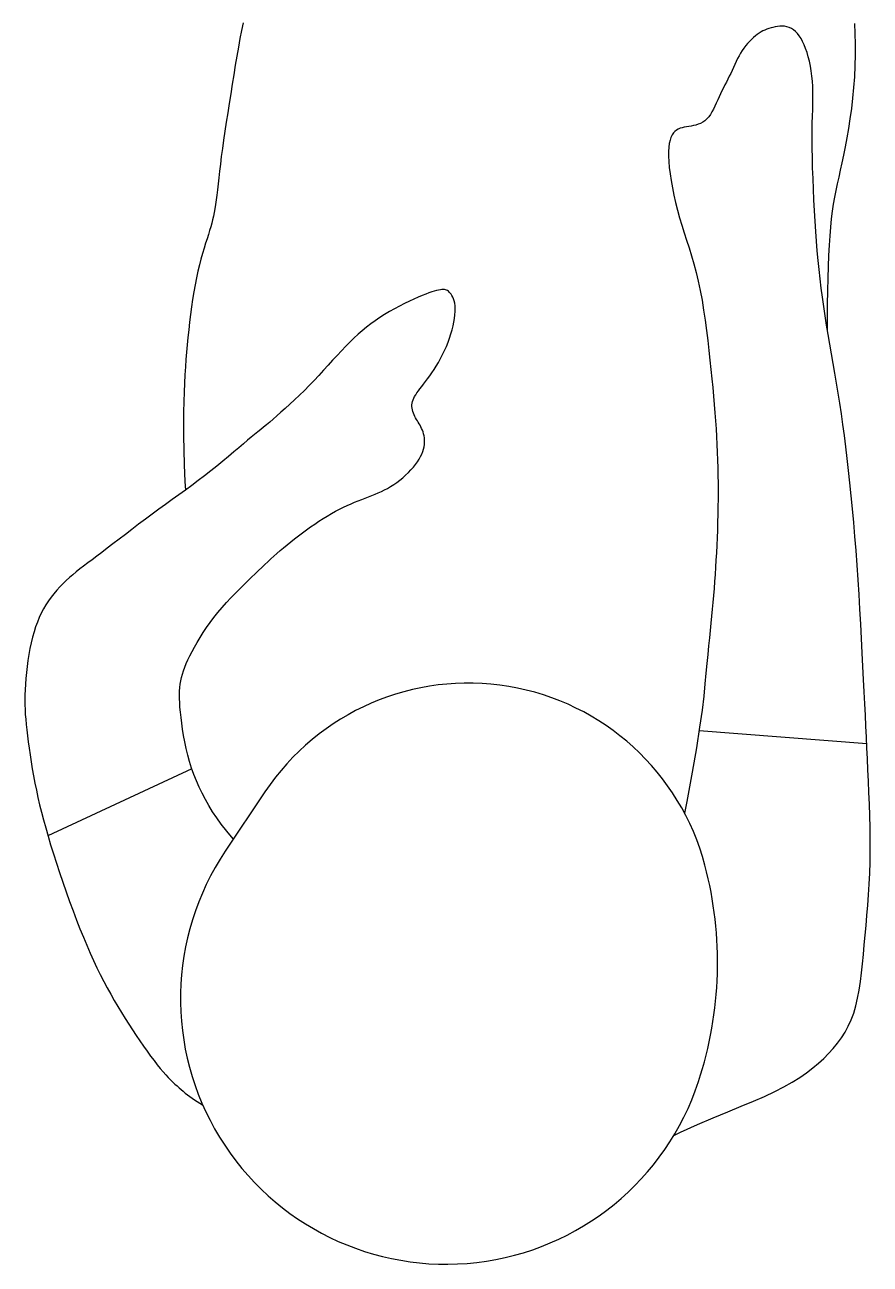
# Model space of a CAD drawing. Header units: millimetres. Extents: x 21129 to 2803301, y -510327 to 166837.
# Drawn here: x 241791 to 242392, y -188349 to -187467 of the extents above; entities that cross this region are included whole.
import ezdxf

# ---------------------------------------------------------------- set-up
doc = ezdxf.new("R2010")
doc.units = ezdxf.units.MM
doc.layers.add('....12_TNT_F_FURNITURE', color=27, linetype='Continuous', transparency=0.5)

# ---------------------------------------------------------------- blocks, each defined once
blk = doc.blocks.new('*U351')
at = {"color": 27}
for p, q in [((-144.315, 882.91863), (-145.467, 877.57563)), ((290.931, 875.32563), (290.697, 882.60663)), ((-145.467, 877.57563), (-146.601, 871.83063)), ((219.849, 873.66363), (218.463, 872.49663)), ((221.253, 874.71963), (219.849, 873.66363)), ((222.573, 875.66463), (221.253, 874.71963)), ((223.914, 876.50163), (222.573, 875.66463)), ((225.255, 877.24563), (223.914, 876.50163)), ((226.611, 877.89963), (225.255, 877.24563)), ((227.985, 878.47563), (226.611, 877.89963)), ((229.395, 878.97963), (227.985, 878.47563)), ((231.153, 879.42063), (229.395, 878.97963)), ((232.365, 879.80763), (231.153, 879.42063)), ((233.943, 880.14363), (232.365, 879.80763)), ((235.566, 880.41063), (233.943, 880.14363)), ((237.228, 880.57863), (235.566, 880.41063)), ((238.905, 880.62663), (237.228, 880.57863)), ((240.582, 880.52463), (238.905, 880.62663)), ((242.244, 880.25163), (240.582, 880.52463)), ((243.87, 879.77763), (242.244, 880.25163)), ((245.445, 879.08163), (243.87, 879.77763)), ((246.957, 878.13963), (245.445, 879.08163)), ((248.403, 876.94863), (246.957, 878.13963)), ((249.771, 875.51463), (248.403, 876.94863)), ((251.079, 873.84063), (249.771, 875.51463)), ((252.318, 871.92663), (251.079, 873.84063)), ((291.051, 867.81663), (290.931, 875.32563)), ((-147.717, 865.74963), (-148.827, 859.39863)), ((-146.601, 871.83063), (-147.717, 865.74963)), ((211.773, 865.09863), (210.561, 863.32863)), ((213.045, 866.77563), (211.773, 865.09863)), ((214.359, 868.35963), (213.045, 866.77563)), ((215.709, 869.84163), (214.359, 868.35963)), ((217.08, 871.22163), (215.709, 869.84163)), ((218.463, 872.49663), (217.08, 871.22163)), ((253.485, 869.77563), (252.318, 871.92663)), ((254.589, 867.39363), (253.485, 869.77563)), ((255.621, 864.78063), (254.589, 867.39363)), ((256.587, 861.94563), (255.621, 864.78063)), ((291.036, 860.15463), (291.051, 867.81663)), ((-148.827, 859.39863), (-149.925, 852.83763)), ((206.259, 855.48063), (205.269, 853.39863)), ((207.273, 857.52963), (206.259, 855.48063)), ((208.353, 859.52763), (207.273, 857.52963)), ((209.409, 861.46563), (208.353, 859.52763)), ((210.561, 863.32863), (209.409, 861.46563)), ((257.472, 858.90363), (256.587, 861.94563)), ((258.273, 855.68163), (257.472, 858.90363)), ((258.984, 852.30063), (258.273, 855.68163)), ((290.862, 852.41163), (291.036, 860.15463)), ((-149.925, 852.83763), (-151.02, 846.12963)), ((202.353, 847.08963), (201.315, 845.00763)), ((203.313, 849.18963), (202.353, 847.08963)), ((204.291, 851.29563), (203.313, 849.18963)), ((205.269, 853.39863), (204.291, 851.29563)), ((259.593, 848.78163), (258.984, 852.30063)), ((260.085, 845.14863), (259.593, 848.78163)), ((290.508, 844.66563), (290.862, 852.41163)), ((-152.109, 839.33463), (-153.198, 832.51263)), ((-151.02, 846.12963), (-152.109, 839.33463)), ((198.204, 838.81863), (197.16, 836.73963)), ((199.248, 840.88263), (198.204, 838.81863)), ((200.286, 842.94363), (199.248, 840.88263)), ((201.315, 845.00763), (200.286, 842.94363)), ((260.46, 841.42563), (260.085, 845.14863)), ((260.709, 837.63663), (260.46, 841.42563)), ((260.826, 833.78763), (260.709, 837.63663)), ((289.956, 836.98263), (290.508, 844.66563)), ((-153.198, 832.51263), (-154.275, 825.71463)), ((194.085, 830.36463), (193.095, 828.16863)), ((195.096, 832.52463), (194.085, 830.36463)), ((196.122, 834.64863), (195.096, 832.52463)), ((197.16, 836.73963), (196.122, 834.64863)), ((260.769, 825.69963), (260.838, 829.82763)), ((260.838, 829.82763), (260.826, 833.78763)), ((288.354, 822.00063), (289.227, 829.41063)), ((289.227, 829.41063), (289.956, 836.98263)), ((-154.275, 825.71463), (-155.331, 818.98563)), ((190.089, 821.67063), (189.018, 819.66063)), ((191.115, 823.77963), (190.089, 821.67063)), ((192.111, 825.96063), (191.115, 823.77963)), ((193.095, 828.16863), (192.111, 825.96063)), ((260.505, 816.68163), (260.649, 821.33763)), ((260.649, 821.33763), (260.769, 825.69963)), ((287.358, 814.79463), (288.354, 822.00063)), ((-156.351, 812.37063), (-157.323, 805.91163)), ((-155.331, 818.98563), (-156.351, 812.37063)), ((180.855, 811.51863), (179.217, 810.85563)), ((182.439, 812.34663), (180.855, 811.51863)), ((183.948, 813.36963), (182.439, 812.34663)), ((185.364, 814.61163), (183.948, 813.36963)), ((186.675, 816.09363), (185.364, 814.61163)), ((187.887, 817.78863), (186.675, 816.09363)), ((189.018, 819.66063), (187.887, 817.78863)), ((260.265, 806.22963), (260.373, 811.66563)), ((260.373, 811.66563), (260.505, 816.68163)), ((286.272, 807.83763), (287.358, 814.79463)), ((-157.323, 805.91163), (-158.241, 799.65963)), ((160.683, 803.25963), (159.867, 801.56163)), ((161.625, 804.67563), (160.683, 803.25963)), ((162.678, 805.81863), (161.625, 804.67563)), ((163.839, 806.72463), (162.678, 805.81863)), ((165.093, 807.43263), (163.839, 806.72463)), ((166.437, 807.97863), (165.093, 807.43263)), ((167.862, 808.39863), (166.437, 807.97863)), ((169.356, 808.73163), (167.862, 808.39863)), ((170.913, 809.01363), (169.356, 808.73163)), ((172.524, 809.28063), (170.913, 809.01363)), ((174.183, 809.56863), (172.524, 809.28063)), ((175.86, 809.90763), (174.183, 809.56863)), ((177.546, 810.32763), (175.86, 809.90763)), ((179.217, 810.85563), (177.546, 810.32763)), ((260.223, 800.31363), (260.265, 806.22963)), ((285.126, 801.17763), (286.272, 807.83763)), ((-159.087, 793.65963), (-159.861, 787.95363)), ((-158.241, 799.65963), (-159.087, 793.65963)), ((158.283, 794.55063), (158.079, 791.51763)), ((158.655, 797.22363), (158.283, 794.55063)), ((159.186, 799.55463), (158.655, 797.22363)), ((159.867, 801.56163), (159.186, 799.55463)), ((260.268, 793.87563), (260.223, 800.31363)), ((260.394, 786.99363), (260.268, 793.87563)), ((282.756, 788.92263), (283.944, 794.85363)), ((283.944, 794.85363), (285.126, 801.17763)), ((-159.861, 787.95363), (-160.548, 782.57763)), ((158.079, 791.51763), (158.058, 788.11563)), ((158.058, 788.11563), (158.232, 784.31763)), ((260.595, 779.76363), (260.394, 786.99363)), ((281.586, 783.39663), (282.756, 788.92263)), ((-161.154, 777.53463), (-161.697, 772.81563)), ((-160.548, 782.57763), (-161.154, 777.53463)), ((158.232, 784.31763), (158.604, 780.12363)), ((158.604, 780.12363), (159.171, 775.57863)), ((260.859, 772.29063), (260.595, 779.76363)), ((279.354, 773.26563), (280.449, 778.20963)), ((280.449, 778.20963), (281.586, 783.39663)), ((-162.195, 768.41163), (-162.657, 764.31363)), ((-161.697, 772.81563), (-162.195, 768.41163)), ((159.171, 775.57863), (159.918, 770.74863)), ((159.918, 770.74863), (160.836, 765.68463)), ((261.183, 764.66463), (260.859, 772.29063)), ((277.311, 763.73463), (278.304, 768.47163)), ((278.304, 768.47163), (279.354, 773.26563)), ((-163.098, 760.51563), (-163.536, 757.00563)), ((-162.657, 764.31363), (-163.098, 760.51563)), ((160.836, 765.68463), (161.913, 760.45263)), ((161.913, 760.45263), (163.137, 755.10663)), ((261.555, 756.99363), (261.183, 764.66463)), ((275.532, 754.05963), (276.384, 758.96163)), ((276.384, 758.96163), (277.311, 763.73463)), ((-164.448, 750.81363), (-164.946, 748.05963)), ((-163.98, 753.77763), (-164.448, 750.81363)), ((-163.536, 757.00563), (-163.98, 753.77763)), ((163.137, 755.10663), (164.499, 749.71263)), ((164.499, 749.71263), (165.984, 744.32763)), ((261.963, 749.37363), (261.555, 756.99363)), ((274.761, 748.93263), (275.532, 754.05963)), ((-166.071, 742.92963), (-166.713, 740.43363)), ((-165.483, 745.44963), (-166.071, 742.92963)), ((-164.946, 748.05963), (-165.483, 745.44963)), ((165.984, 744.32763), (167.58, 738.99063)), ((262.404, 741.90363), (261.963, 749.37363)), ((262.872, 734.65863), (262.404, 741.90363)), ((273.48, 737.68563), (274.077, 743.49363)), ((274.077, 743.49363), (274.761, 748.93263)), ((-169.071, 732.45063), (-170.019, 729.42963)), ((-168.204, 735.25563), (-169.071, 732.45063)), ((-167.421, 737.89563), (-168.204, 735.25563)), ((-166.713, 740.43363), (-167.421, 737.89563)), ((167.58, 738.99063), (169.257, 733.66863)), ((169.257, 733.66863), (170.988, 728.31663)), ((263.37, 727.62963), (262.872, 734.65863)), ((272.964, 731.46063), (273.48, 737.68563)), ((-171.042, 726.17463), (-172.113, 722.68863)), ((-170.019, 729.42963), (-171.042, 726.17463)), ((170.988, 728.31663), (172.737, 722.87763)), ((263.907, 720.77463), (263.37, 727.62963)), ((272.145, 717.56163), (272.553, 724.77063)), ((272.553, 724.77063), (272.964, 731.46063)), ((-174.333, 715.00863), (-175.44, 710.80863)), ((-173.217, 718.96863), (-174.333, 715.00863)), ((-172.113, 722.68863), (-173.217, 718.96863)), ((172.737, 722.87763), (174.474, 717.30063)), ((174.474, 717.30063), (176.169, 711.53763)), ((264.495, 714.06063), (263.907, 720.77463)), ((271.83, 709.78563), (272.145, 717.56163)), ((-176.517, 706.36263), (-177.549, 701.67063)), ((-175.44, 710.80863), (-176.517, 706.36263)), ((176.169, 711.53763), (177.792, 705.53763)), ((177.792, 705.53763), (179.307, 699.24663)), ((265.137, 707.44863), (264.495, 714.06063)), ((265.845, 700.89963), (265.137, 707.44863)), ((271.575, 701.39763), (271.83, 709.78563)), ((-178.515, 696.73563), (-179.415, 691.59963)), ((-177.549, 701.67063), (-178.515, 696.73563)), ((179.307, 699.24663), (180.696, 692.63463)), ((266.628, 694.38363), (265.845, 700.89963)), ((271.368, 692.33763), (271.575, 701.39763)), ((-179.415, 691.59963), (-180.255, 686.31063)), ((-19.833, 687.85563), (-22.869, 686.49363)), ((-17.061, 689.03763), (-19.833, 687.85563)), ((-14.547, 690.05163), (-17.061, 689.03763)), ((-12.276, 690.90663), (-14.547, 690.05163)), ((-10.233, 691.61163), (-12.276, 690.90663)), ((-8.409, 692.18163), (-10.233, 691.61163)), ((-6.786, 692.62563), (-8.409, 692.18163)), ((-5.349, 692.95863), (-6.786, 692.62563)), ((-4.086, 693.18663), (-5.349, 692.95863)), ((-2.982, 693.32163), (-4.086, 693.18663)), ((-2.013, 693.36663), (-2.982, 693.32163)), ((-1.158, 693.30963), (-2.013, 693.36663)), ((-0.393, 693.15663), (-1.158, 693.30963)), ((0.303, 692.90163), (-0.393, 693.15663)), ((0.957, 692.53863), (0.303, 692.90163)), ((1.584, 692.07063), (0.957, 692.53863)), ((2.211, 691.49163), (1.584, 692.07063)), ((2.856, 690.79563), (2.211, 691.49163)), ((3.504, 689.97663), (2.856, 690.79563)), ((4.134, 689.01963), (3.504, 689.97663)), ((4.725, 687.91563), (4.134, 689.01963)), ((5.262, 686.65263), (4.725, 687.91563)), ((180.696, 692.63463), (181.959, 685.75863)), ((267.492, 687.85563), (266.628, 694.38363)), ((268.443, 681.28863), (267.492, 687.85563)), ((271.221, 682.54563), (271.368, 692.33763)), ((-181.032, 680.91663), (-181.752, 675.46563)), ((-180.255, 686.31063), (-181.032, 680.91663)), ((-36.651, 679.57563), (-40.242, 677.56263)), ((-33.066, 681.45963), (-36.651, 679.57563)), ((-29.538, 683.29563), (-33.066, 681.45963)), ((-26.121, 684.96963), (-29.538, 683.29563)), ((-22.869, 686.49363), (-26.121, 684.96963)), ((5.721, 685.21863), (5.262, 686.65263)), ((6.084, 683.60463), (5.721, 685.21863)), ((6.333, 681.79563), (6.084, 683.60463)), ((6.447, 679.78863), (6.333, 681.79563)), ((6.453, 677.59563), (6.447, 679.78863)), ((181.959, 685.75863), (183.108, 678.68463)), ((269.472, 674.67363), (268.443, 681.28863)), ((271.179, 671.86263), (271.221, 682.54563)), ((-181.752, 675.46563), (-182.421, 670.00863)), ((-50.496, 671.10663), (-53.652, 668.83863)), ((-47.211, 673.31463), (-50.496, 671.10663)), ((-43.776, 675.46863), (-47.211, 673.31463)), ((-40.242, 677.56263), (-43.776, 675.46863)), ((4.968, 667.37763), (5.535, 670.11063)), ((5.535, 670.11063), (5.967, 672.73863)), ((5.967, 672.73863), (6.261, 675.24063)), ((6.261, 675.24063), (6.453, 677.59563)), ((183.108, 678.68463), (184.152, 671.49363)), ((184.152, 671.49363), (185.109, 664.26063)), ((270.561, 668.00763), (269.472, 674.67363)), ((271.266, 663.84663), (271.179, 671.86263)), ((-183.036, 664.58763), (-183.603, 659.25663)), ((-182.421, 670.00863), (-183.036, 664.58763)), ((-62.619, 661.47963), (-65.538, 658.79463)), ((-59.688, 664.04163), (-62.619, 661.47963)), ((-56.706, 666.48963), (-59.688, 664.04163)), ((-53.652, 668.83863), (-56.706, 666.48963)), ((2.451, 658.75263), (3.423, 661.68063)), ((3.423, 661.68063), (4.266, 664.56063)), ((4.266, 664.56063), (4.968, 667.37763)), ((185.109, 664.26063), (185.985, 657.05163)), ((271.701, 661.28763), (270.561, 668.00763)), ((272.874, 654.50763), (271.701, 661.28763)), ((-184.128, 654.03663), (-184.605, 648.86163)), ((-183.603, 659.25663), (-184.128, 654.03663)), ((-71.436, 652.95363), (-74.466, 649.77963)), ((-68.466, 655.95663), (-71.436, 652.95363)), ((-65.538, 658.79463), (-68.466, 655.95663)), ((-1.149, 649.92663), (0.147, 652.85163)), ((0.147, 652.85163), (1.353, 655.80363)), ((1.353, 655.80363), (2.451, 658.75263)), ((185.985, 657.05163), (186.795, 649.94763)), ((274.068, 647.67363), (272.874, 654.50763)), ((-185.037, 643.64163), (-185.421, 638.27763)), ((-184.605, 648.86163), (-185.037, 643.64163)), ((-77.562, 646.44963), (-80.724, 643.00563)), ((-74.466, 649.77963), (-77.562, 646.44963)), ((-5.463, 641.50563), (-3.969, 644.22963)), ((-3.969, 644.22963), (-2.526, 647.04363)), ((-2.526, 647.04363), (-1.149, 649.92663)), ((186.795, 649.94763), (187.545, 643.01763)), ((275.265, 640.77363), (274.068, 647.67363)), ((-185.421, 638.27763), (-185.763, 632.67963)), ((-87.219, 635.88363), (-90.546, 632.26563)), ((-83.943, 639.47163), (-87.219, 635.88363)), ((-80.724, 643.00563), (-83.943, 639.47163)), ((-10.107, 634.07763), (-8.547, 636.42063)), ((-8.547, 636.42063), (-6.993, 638.89863)), ((-6.993, 638.89863), (-5.463, 641.50563)), ((187.545, 643.01763), (188.253, 636.32163)), ((188.253, 636.32163), (188.907, 629.85063)), ((276.456, 633.80763), (275.265, 640.77363)), ((-186.057, 626.75763), (-186.306, 620.41863)), ((-185.763, 632.67963), (-186.057, 626.75763)), ((-93.93, 628.65663), (-97.359, 625.08363)), ((-90.546, 632.26563), (-93.93, 628.65663)), ((-17.388, 624.26163), (-16.056, 625.98063)), ((-16.056, 625.98063), (-14.643, 627.81963)), ((-14.643, 627.81963), (-13.167, 629.77863)), ((-13.167, 629.77863), (-11.652, 631.86363)), ((-11.652, 631.86363), (-10.107, 634.07763)), ((188.907, 629.85063), (189.522, 623.57763)), ((277.626, 626.76963), (276.456, 633.80763)), ((278.772, 619.63563), (277.626, 626.76963)), ((-186.306, 620.41863), (-186.513, 613.56963)), ((-104.301, 618.15963), (-107.742, 614.87163)), ((-100.827, 621.57663), (-104.301, 618.15963)), ((-97.359, 625.08363), (-100.827, 621.57663)), ((-23.049, 615.99963), (-22.407, 617.20563)), ((-22.407, 617.20563), (-21.642, 618.45963)), ((-21.642, 618.45963), (-20.754, 619.77363)), ((-20.754, 619.77363), (-19.746, 621.16863)), ((-19.746, 621.16863), (-18.621, 622.65963)), ((-18.621, 622.65963), (-17.388, 624.26163)), ((189.522, 623.57763), (190.089, 617.47863)), ((190.089, 617.47863), (190.611, 611.52663)), ((279.897, 612.37863), (278.772, 619.63563)), ((-186.513, 613.56963), (-186.666, 606.12063)), ((-114.357, 608.74563), (-117.459, 605.96163)), ((-111.105, 611.72163), (-114.357, 608.74563)), ((-107.742, 614.87163), (-111.105, 611.72163)), ((-24.309, 611.28963), (-24.195, 612.48063)), ((-24.3, 610.08363), (-24.309, 611.28963)), ((-24.177, 608.87163), (-24.3, 610.08363)), ((-24.195, 612.48063), (-23.943, 613.65363)), ((-23.952, 607.65963), (-24.177, 608.87163)), ((-23.943, 613.65363), (-23.562, 614.82063)), ((-23.562, 614.82063), (-23.049, 615.99963)), ((190.611, 611.52663), (191.088, 605.69763)), ((280.998, 604.96563), (279.897, 612.37863)), ((-186.666, 606.12063), (-186.747, 597.98163)), ((-123.039, 601.08963), (-125.457, 599.03163)), ((-120.363, 603.40263), (-123.039, 601.08963)), ((-117.459, 605.96163), (-120.363, 603.40263)), ((-23.634, 606.46563), (-23.952, 607.65963)), ((-23.241, 605.28663), (-23.634, 606.46563)), ((-22.776, 604.13763), (-23.241, 605.28663)), ((-22.257, 603.02763), (-22.776, 604.13763)), ((-21.687, 601.95663), (-22.257, 603.02763)), ((-21.09, 600.91863), (-21.687, 601.95663)), ((-20.469, 599.89563), (-21.09, 600.91863)), ((-19.833, 598.87563), (-20.469, 599.89563)), ((191.088, 605.69763), (191.553, 599.96463)), ((191.553, 599.96463), (191.907, 594.30363)), ((282.078, 597.37263), (280.998, 604.96563)), ((-186.747, 597.98163), (-186.723, 589.06563)), ((-133.947, 592.05363), (-136.155, 590.25063)), ((-131.847, 593.75763), (-133.947, 592.05363)), ((-129.789, 595.44063), (-131.847, 593.75763)), ((-127.683, 597.17163), (-129.789, 595.44063)), ((-125.457, 599.03163), (-127.683, 597.17163)), ((-19.197, 597.84663), (-19.833, 598.87563)), ((-18.576, 596.79063), (-19.197, 597.84663)), ((-17.976, 595.69563), (-18.576, 596.79063)), ((-17.412, 594.54363), (-17.976, 595.69563)), ((-16.89, 593.32863), (-17.412, 594.54363)), ((-16.425, 592.05063), (-16.89, 593.32863)), ((-16.032, 590.70663), (-16.425, 592.05063)), ((-15.714, 589.29963), (-16.032, 590.70663)), ((191.907, 594.30363), (192.246, 588.68763)), ((283.134, 589.56963), (282.078, 597.37263)), ((-186.723, 589.06563), (-186.573, 579.29163)), ((-144.189, 583.54863), (-147.477, 580.76163)), ((-141.207, 586.06263), (-144.189, 583.54863)), ((-138.549, 588.27963), (-141.207, 586.06263)), ((-136.155, 590.25063), (-138.549, 588.27963)), ((-15.723, 581.49363), (-15.471, 583.14963)), ((-15.489, 587.84463), (-15.714, 589.29963)), ((-15.366, 586.32963), (-15.489, 587.84463)), ((-15.471, 583.14963), (-15.357, 584.76663)), ((-15.357, 584.76663), (-15.366, 586.32963)), ((192.246, 588.68763), (192.54, 583.11363)), ((192.54, 583.11363), (192.792, 577.56363)), ((284.166, 581.52663), (283.134, 589.56963)), ((-186.573, 579.29163), (-186.261, 568.56663)), ((-154.836, 574.54863), (-158.838, 571.21563)), ((-151.035, 577.74663), (-154.836, 574.54863)), ((-147.477, 580.76163), (-151.035, 577.74663)), ((-19.221, 572.62263), (-18.201, 574.46463)), ((-18.201, 574.46463), (-17.352, 576.27663)), ((-17.352, 576.27663), (-16.656, 578.04963)), ((-16.656, 578.04963), (-16.116, 579.79563)), ((-16.116, 579.79563), (-15.723, 581.49363)), ((192.792, 577.56363), (192.996, 572.03463)), ((285.177, 573.21663), (284.166, 581.52663)), ((286.164, 564.61863), (285.177, 573.21663)), ((-186.261, 568.56663), (-185.763, 556.80663)), ((-167.322, 564.32463), (-171.735, 560.85663)), ((-163.011, 567.75963), (-167.322, 564.32463)), ((-158.838, 571.21563), (-163.011, 567.75963)), ((-26.847, 563.11563), (-25.011, 565.01763)), ((-25.011, 565.01763), (-23.313, 566.93763)), ((-23.313, 566.93763), (-21.771, 568.85463)), ((-21.771, 568.85463), (-20.406, 570.75063)), ((-20.406, 570.75063), (-19.221, 572.62263)), ((192.996, 572.03463), (193.155, 566.51763)), ((193.155, 566.51763), (193.269, 561.00363)), ((287.127, 555.73863), (286.164, 564.61863)), ((-185.763, 556.80663), (-185.418, 550.59963)), ((-176.22, 557.42163), (-180.765, 554.01963)), ((-171.735, 560.85663), (-176.22, 557.42163)), ((-37.275, 554.55363), (-35.1, 556.07463)), ((-35.1, 556.07463), (-32.946, 557.70963)), ((-32.946, 557.70963), (-30.837, 559.44063)), ((-30.837, 559.44063), (-28.797, 561.24963)), ((-28.797, 561.24963), (-26.847, 563.11563)), ((193.269, 561.00363), (193.338, 555.48363)), ((193.338, 555.48363), (193.359, 549.94863)), ((288.063, 546.59463), (287.127, 555.73863)), ((-190.026, 547.25463), (-194.727, 543.85863)), ((-185.37, 550.63563), (-190.026, 547.25463)), ((-180.765, 554.01963), (-185.37, 550.63563)), ((-55.203, 545.82963), (-52.863, 546.74163)), ((-52.863, 546.74163), (-50.562, 547.67163)), ((-50.562, 547.67163), (-48.297, 548.63163)), ((-48.297, 548.63163), (-46.059, 549.64563)), ((-46.059, 549.64563), (-43.842, 550.72863)), ((-43.842, 550.72863), (-41.646, 551.89563)), ((-41.646, 551.89563), (-39.456, 553.16463)), ((-39.456, 553.16463), (-37.275, 554.55363)), ((193.359, 549.94863), (193.338, 544.39563)), ((-199.464, 540.44163), (-204.237, 536.98263)), ((-194.727, 543.85863), (-199.464, 540.44163)), ((-75.795, 537.10563), (-73.014, 538.49163)), ((-73.014, 538.49163), (-70.296, 539.76363)), ((-70.296, 539.76363), (-67.641, 540.93063)), ((-67.641, 540.93063), (-65.046, 542.01363)), ((-65.046, 542.01363), (-62.505, 543.02463)), ((-62.505, 543.02463), (-60.021, 543.98763)), ((-60.021, 543.98763), (-57.588, 544.91763)), ((-57.588, 544.91763), (-55.203, 545.82963)), ((193.272, 538.83363), (193.167, 533.27763)), ((193.338, 544.39563), (193.272, 538.83363)), ((288.963, 537.19563), (288.063, 546.59463)), ((-213.861, 529.89663), (-218.664, 526.29663)), ((-209.043, 533.46963), (-213.861, 529.89663)), ((-204.237, 536.98263), (-209.043, 533.46963)), ((-90.435, 528.42363), (-87.456, 530.34963)), ((-87.456, 530.34963), (-84.489, 532.19163)), ((-84.489, 532.19163), (-81.546, 533.94063)), ((-81.546, 533.94063), (-78.645, 535.58463)), ((-78.645, 535.58463), (-75.795, 537.10563)), ((193.167, 533.27763), (193.026, 527.73963)), ((289.83, 527.55663), (288.963, 537.19563)), ((-223.413, 522.70863), (-228.057, 519.16863)), ((-218.664, 526.29663), (-223.413, 522.70863)), ((-105.009, 518.10363), (-102.18, 520.21863)), ((-102.18, 520.21863), (-99.297, 522.32163)), ((-99.297, 522.32163), (-96.369, 524.39763)), ((-96.369, 524.39763), (-93.408, 526.43763)), ((-93.408, 526.43763), (-90.435, 528.42363)), ((192.849, 522.24063), (192.645, 516.78663)), ((193.026, 527.73963), (192.849, 522.24063)), ((290.664, 517.69563), (289.83, 527.55663)), ((-236.91, 512.40663), (-241.032, 509.25963)), ((-232.575, 515.72163), (-236.91, 512.40663)), ((-228.057, 519.16863), (-232.575, 515.72163)), ((-115.614, 509.67363), (-113.085, 511.76163)), ((-113.085, 511.76163), (-110.472, 513.86763)), ((-110.472, 513.86763), (-107.775, 515.98563)), ((-107.775, 515.98563), (-105.009, 518.10363)), ((192.408, 511.39563), (192.147, 506.08263)), ((192.645, 516.78663), (192.408, 511.39563)), ((291.453, 507.62463), (290.664, 517.69563)), ((-248.481, 503.62563), (-251.799, 501.13563)), ((-244.899, 506.32563), (-248.481, 503.62563)), ((-241.032, 509.25963), (-244.899, 506.32563)), ((-124.743, 501.65163), (-122.595, 503.61363)), ((-122.595, 503.61363), (-120.375, 505.59663)), ((-120.375, 505.59663), (-118.047, 507.61863)), ((-118.047, 507.61863), (-115.614, 509.67363)), ((192.147, 506.08263), (191.865, 500.85363)), ((292.203, 497.35563), (291.453, 507.62463)), ((-260.481, 494.53263), (-263.055, 492.48663)), ((-257.769, 496.62963), (-260.481, 494.53263)), ((-254.883, 498.81663), (-257.769, 496.62963)), ((-251.799, 501.13563), (-254.883, 498.81663)), ((-133.386, 493.39563), (-131.139, 495.57663)), ((-131.139, 495.57663), (-128.973, 497.65863)), ((-128.973, 497.65863), (-126.855, 499.67463)), ((-126.855, 499.67463), (-124.743, 501.65163)), ((191.559, 495.70563), (191.229, 490.62363)), ((191.865, 500.85363), (191.559, 495.70563)), ((292.908, 486.91863), (292.203, 497.35563)), ((-270.252, 486.26163), (-272.535, 484.05963)), ((-267.915, 488.38863), (-270.252, 486.26163)), ((-265.524, 490.45263), (-267.915, 488.38863)), ((-263.055, 492.48663), (-265.524, 490.45263)), ((-143.922, 483.19563), (-141.03, 485.99763)), ((-141.03, 485.99763), (-138.297, 488.63163)), ((-138.297, 488.63163), (-135.762, 491.08863)), ((-135.762, 491.08863), (-133.386, 493.39563)), ((190.875, 485.60163), (190.5, 480.62463)), ((191.229, 490.62363), (190.875, 485.60163)), ((293.571, 476.38563), (292.908, 486.91863)), ((-278.979, 476.96763), (-280.962, 474.41463)), ((-276.909, 479.42163), (-278.979, 476.96763)), ((-274.755, 481.78563), (-276.909, 479.42163)), ((-272.535, 484.05963), (-274.755, 481.78563)), ((-153.141, 473.93163), (-150.021, 477.14763)), ((-150.021, 477.14763), (-146.934, 480.24363)), ((-146.934, 480.24363), (-143.922, 483.19563)), ((190.5, 480.62463), (190.104, 475.68063)), ((294.192, 465.83763), (293.571, 476.38563)), ((-284.628, 468.99963), (-286.299, 466.12563)), ((-282.849, 471.75963), (-284.628, 468.99963)), ((-280.962, 474.41463), (-282.849, 471.75963)), ((-159.315, 467.17563), (-156.255, 470.60163)), ((-156.255, 470.60163), (-153.141, 473.93163)), ((189.684, 470.75763), (189.243, 465.84963)), ((190.104, 475.68063), (189.684, 470.75763)), ((-289.308, 459.99663), (-290.655, 456.72963)), ((-287.859, 463.12563), (-289.308, 459.99663)), ((-286.299, 466.12563), (-287.859, 463.12563)), ((-167.82, 456.48363), (-165.123, 460.09563)), ((-165.123, 460.09563), (-162.285, 463.66863)), ((-162.285, 463.66863), (-159.315, 467.17563)), ((188.775, 460.92963), (188.286, 455.93763)), ((189.243, 465.84963), (188.775, 460.92963)), ((294.777, 455.36763), (294.192, 465.83763)), ((-293.043, 449.74263), (-294.093, 446.00763)), ((-291.897, 453.31563), (-293.043, 449.74263)), ((-290.655, 456.72963), (-291.897, 453.31563)), ((-172.764, 449.27763), (-170.367, 452.86863)), ((-170.367, 452.86863), (-167.82, 456.48363)), ((187.773, 450.79863), (187.227, 445.44363)), ((188.286, 455.93763), (187.773, 450.79863)), ((295.329, 445.05363), (294.777, 455.36763)), ((-295.047, 442.09563), (-295.911, 438.01563)), ((-294.093, 446.00763), (-295.047, 442.09563)), ((-178.974, 438.97263), (-177.072, 442.29663)), ((-177.072, 442.29663), (-174.999, 445.74363)), ((-174.999, 445.74363), (-172.764, 449.27763)), ((187.227, 445.44363), (186.657, 439.80063)), ((295.848, 434.98563), (295.329, 445.05363)), ((-296.682, 433.80363), (-297.363, 429.51363)), ((-295.911, 438.01563), (-296.682, 433.80363)), ((-183.618, 429.94863), (-182.244, 432.79263)), ((-182.244, 432.79263), (-180.699, 435.79563)), ((-180.699, 435.79563), (-178.974, 438.97263)), ((186.057, 433.79463), (185.424, 427.35363)), ((186.657, 439.80063), (186.057, 433.79463)), ((296.34, 425.24463), (295.848, 434.98563)), ((-297.954, 425.19063), (-298.455, 420.89463)), ((-297.363, 429.51363), (-297.954, 425.19063)), ((-186.747, 422.14563), (-185.877, 424.64763)), ((-185.877, 424.64763), (-184.824, 427.23963)), ((-184.824, 427.23963), (-183.618, 429.94863)), ((185.424, 427.35363), (184.758, 420.40563)), ((296.808, 415.92363), (296.34, 425.24463)), ((-298.863, 416.67063), (-299.181, 412.56963)), ((-298.455, 420.89463), (-298.863, 416.67063)), ((-189.09, 412.58163), (-188.694, 414.95163)), ((-188.694, 414.95163), (-188.181, 417.31863)), ((-188.181, 417.31863), (-187.545, 419.70963)), ((-187.545, 419.70963), (-186.747, 422.14563)), ((184.758, 420.40563), (184.038, 412.80963)), ((297.249, 407.06763), (296.808, 415.92363)), ((-299.409, 408.65163), (-299.544, 404.93763)), ((-299.181, 412.56963), (-299.409, 408.65163)), ((-189.633, 405.07563), (-189.558, 407.68563)), ((-189.558, 407.68563), (-189.378, 410.16963)), ((-189.378, 410.16963), (-189.09, 412.58163)), ((184.038, 412.80963), (183.141, 404.17563)), ((297.672, 398.62563), (297.249, 407.06763)), ((-299.544, 404.93763), (-299.592, 401.38563)), ((-299.592, 401.38563), (-299.556, 397.94163)), ((-299.556, 397.94163), (-299.439, 394.53363)), ((-189.603, 402.30963), (-189.633, 405.07563)), ((-189.477, 399.33963), (-189.603, 402.30963)), ((-189.252, 396.13863), (-189.477, 399.33963)), ((183.141, 404.17563), (181.929, 394.03263)), ((298.083, 390.50763), (297.672, 398.62563)), ((-299.439, 394.53363), (-299.238, 391.10163)), ((-299.238, 391.10163), (-298.965, 387.58863)), ((-188.934, 392.65563), (-189.252, 396.13863)), ((-188.523, 388.86963), (-188.934, 392.65563)), ((-188.016, 384.81063), (-188.523, 388.86963)), ((181.929, 394.03263), (180.261, 381.91563)), ((298.47, 382.62663), (298.083, 390.50763)), ((-298.965, 387.58863), (-298.617, 383.92563)), ((-298.617, 383.92563), (-298.197, 380.05263)), ((-298.197, 380.05263), (-297.708, 375.92163)), ((-187.398, 380.53563), (-188.016, 384.81063)), ((-186.663, 376.08363), (-187.398, 380.53563)), ((180.261, 381.91563), (177.999, 367.35963)), ((179.898, 379.56963), (299.067, 370.47363)), ((298.851, 374.89263), (298.47, 382.62663)), ((-297.708, 375.92163), (-297.153, 371.55363)), ((-297.153, 371.55363), (-296.526, 366.98163)), ((-185.805, 371.50563), (-186.663, 376.08363)), ((-184.812, 366.85563), (-185.805, 371.50563)), ((299.226, 367.21863), (298.851, 374.89263)), ((-296.526, 366.98163), (-295.833, 362.23863)), ((-295.833, 362.23863), (-295.074, 357.35763)), ((-183.678, 362.16963), (-184.812, 366.85563)), ((-182.394, 357.51063), (-183.678, 362.16963)), ((177.999, 367.35963), (174.999, 349.90563)), ((299.592, 359.51463), (299.226, 367.21863)), ((-295.074, 357.35763), (-294.243, 352.37763)), ((-180.951, 352.90863), (-182.394, 357.51063)), ((-179.346, 348.36663), (-180.951, 352.90863)), ((299.955, 351.69363), (299.592, 359.51463)), ((-294.243, 352.37763), (-293.346, 347.32563)), ((-293.346, 347.32563), (-292.383, 342.24363)), ((-180.747, 352.42563), (-283.128, 304.71063)), ((-177.567, 343.87563), (-179.346, 348.36663)), ((-175.623, 339.42363), (-177.567, 343.87563)), ((174.999, 349.90563), (171.153, 329.08563)), ((300.318, 343.65963), (299.955, 351.69363)), ((-292.383, 342.24363), (-291.348, 337.14663)), ((-291.348, 337.14663), (-290.232, 332.01363)), ((-173.505, 335.01063), (-175.623, 339.42363)), ((-128.847, 336.03063), (-157.044, 293.84163)), ((300.663, 335.53563), (300.318, 343.65963)), ((300.969, 327.27063), (300.663, 335.53563)), ((-290.232, 332.01363), (-289.026, 326.80863)), ((-289.026, 326.80863), (-287.718, 321.45963)), ((-171.201, 330.62163), (-173.505, 335.01063)), ((-168.717, 326.24763), (-171.201, 330.62163)), ((-166.041, 321.87963), (-168.717, 326.24763)), ((171.153, 329.08563), (169.494, 320.89263)), ((301.227, 318.94563), (300.969, 327.27063)), ((-287.718, 321.45963), (-286.296, 316.02663)), ((-163.137, 317.49363), (-166.041, 321.87963)), ((-159.861, 312.93063), (-163.137, 317.49363)), ((301.419, 310.60863), (301.227, 318.94563)), ((-286.296, 316.02663), (-284.751, 310.37463)), ((-284.751, 310.37463), (-283.068, 304.50363)), ((-156.009, 308.03163), (-159.861, 312.93063)), ((301.524, 302.31063), (301.419, 310.60863)), ((-283.068, 304.50363), (-281.238, 298.37463)), ((-151.398, 302.61663), (-156.009, 308.03163)), ((-151.272, 302.47863), (-151.398, 302.61663)), ((301.527, 294.09363), (301.524, 302.31063)), ((-281.238, 298.37463), (-279.255, 291.96663)), ((-279.255, 291.96663), (-277.134, 285.33663)), ((301.41, 286.01463), (301.527, 294.09363)), ((-277.134, 285.33663), (-274.902, 278.55063)), ((301.164, 278.10663), (301.41, 286.01463)), ((-274.902, 278.55063), (-272.577, 271.68363)), ((300.801, 270.36963), (301.164, 278.10663)), ((-272.577, 271.68363), (-270.183, 264.80763)), ((-270.183, 264.80763), (-267.747, 257.98563)), ((300.342, 262.79763), (300.801, 270.36963)), ((-267.747, 257.98563), (-265.287, 251.29863)), ((299.805, 255.38463), (300.342, 262.79763)), ((-265.287, 251.29863), (-262.824, 244.81263)), ((298.581, 240.99063), (299.211, 248.11863)), ((299.211, 248.11863), (299.805, 255.38463)), ((-262.824, 244.81263), (-260.382, 238.58463)), ((-260.382, 238.58463), (-257.958, 232.61163)), ((297.936, 233.99463), (298.581, 240.99063)), ((-257.958, 232.61163), (-255.543, 226.87563)), ((297.291, 227.11863), (297.936, 233.99463)), ((-255.543, 226.87563), (-253.134, 221.36463)), ((-253.134, 221.36463), (-250.728, 216.05463)), ((296.661, 220.36563), (297.291, 227.11863)), ((-250.728, 216.05463), (-248.313, 210.93363)), ((295.32, 207.30963), (296.016, 213.75063)), ((296.016, 213.75063), (296.661, 220.36563)), ((-248.313, 210.93363), (-245.889, 205.98363)), ((-245.889, 205.98363), (-243.444, 201.18663)), ((294.534, 201.06363), (295.32, 207.30963)), ((-243.444, 201.18663), (-240.981, 196.52763)), ((-240.981, 196.52763), (-238.494, 191.99163)), ((292.554, 189.28863), (293.625, 195.04863)), ((293.625, 195.04863), (294.534, 201.06363)), ((-238.494, 191.99163), (-235.983, 187.56963)), ((-235.983, 187.56963), (-233.451, 183.24963)), ((291.285, 183.81063), (292.554, 189.28863)), ((-233.451, 183.24963), (-230.895, 179.01963)), ((-230.895, 179.01963), (-228.318, 174.87363)), ((288.009, 173.81163), (289.782, 178.64763)), ((289.782, 178.64763), (291.285, 183.81063)), ((-228.318, 174.87363), (-225.717, 170.79363)), ((-225.717, 170.79363), (-223.095, 166.77063)), ((283.674, 165.01863), (285.972, 169.28163)), ((285.972, 169.28163), (288.009, 173.81163)), ((-223.095, 166.77063), (-220.452, 162.79863)), ((-220.452, 162.79863), (-217.809, 158.90763)), ((-217.809, 158.90763), (-215.19, 155.13063)), ((278.316, 157.14363), (281.121, 160.98363)), ((281.121, 160.98363), (283.674, 165.01863)), ((-215.19, 155.13063), (-212.616, 151.50063)), ((-212.616, 151.50063), (-210.111, 148.05363)), ((268.461, 146.41263), (271.98, 149.89563)), ((271.98, 149.89563), (275.268, 153.45963)), ((275.268, 153.45963), (278.316, 157.14363)), ((-210.111, 148.05363), (-207.696, 144.82263)), ((-207.696, 144.82263), (-205.395, 141.83763)), ((-205.395, 141.83763), (-203.229, 139.14063)), ((260.652, 139.58163), (264.702, 142.98063)), ((264.702, 142.98063), (268.461, 146.41263)), ((-203.229, 139.14063), (-201.216, 136.74963)), ((-201.216, 136.74963), (-199.341, 134.63463)), ((-199.341, 134.63463), (-197.586, 132.75963)), ((-197.586, 132.75963), (-195.927, 131.08263)), ((246.063, 129.50463), (251.397, 132.85563)), ((251.397, 132.85563), (256.239, 136.20963)), ((256.239, 136.20963), (260.652, 139.58163)), ((-195.927, 131.08263), (-194.355, 129.56463)), ((-194.355, 129.56463), (-192.837, 128.16663)), ((-192.837, 128.16663), (-191.361, 126.84663)), ((-191.361, 126.84663), (-189.903, 125.56863)), ((-189.903, 125.56863), (-188.448, 124.29663)), ((-188.448, 124.29663), (-186.978, 123.02763)), ((233.643, 122.78163), (240.168, 126.15063)), ((240.168, 126.15063), (246.063, 129.50463)), ((-186.978, 123.02763), (-185.478, 121.76463)), ((-185.478, 121.76463), (-183.939, 120.50763)), ((-183.939, 120.50763), (-182.337, 119.26563)), ((-182.337, 119.26563), (-180.672, 118.03563)), ((-180.672, 118.03563), (-178.917, 116.82363)), ((-178.917, 116.82363), (-177.063, 115.63263)), ((-177.063, 115.63263), (-175.098, 114.45963)), ((209.715, 112.33863), (218.463, 115.94163)), ((218.463, 115.94163), (226.428, 119.38863)), ((226.428, 119.38863), (233.643, 122.78163)), ((-175.098, 114.45963), (-173.142, 113.38563)), ((189.831, 104.16363), (200.175, 108.45363)), ((200.175, 108.45363), (209.715, 112.33863)), ((166.656, 93.87663), (178.665, 99.34563)), ((178.665, 99.34563), (189.831, 104.16363)), ((161.883, 91.55763), (166.656, 93.87663))]:
    blk.add_line(p, q, dxfattribs=at)
for centre, radius, start, end in [((15.801, 239.35863), 173.97933, 14.7837, 146.2448), ((0, 188.88663), 188.88663, 146.2448, 341.8104), ((-78.15, 214.56663), 271.14609, 341.8104, 14.7837)]:
    blk.add_arc(centre, radius, start, end, dxfattribs=at)

msp = doc.modelspace()

# ---------------------------------------------------------------- block references
at = {"layer": '....12_TNT_F_FURNITURE'}
msp.add_blockref('*U351', (242090.93, -188348.88), dxfattribs=at)

doc.saveas('drawing.dxf')
